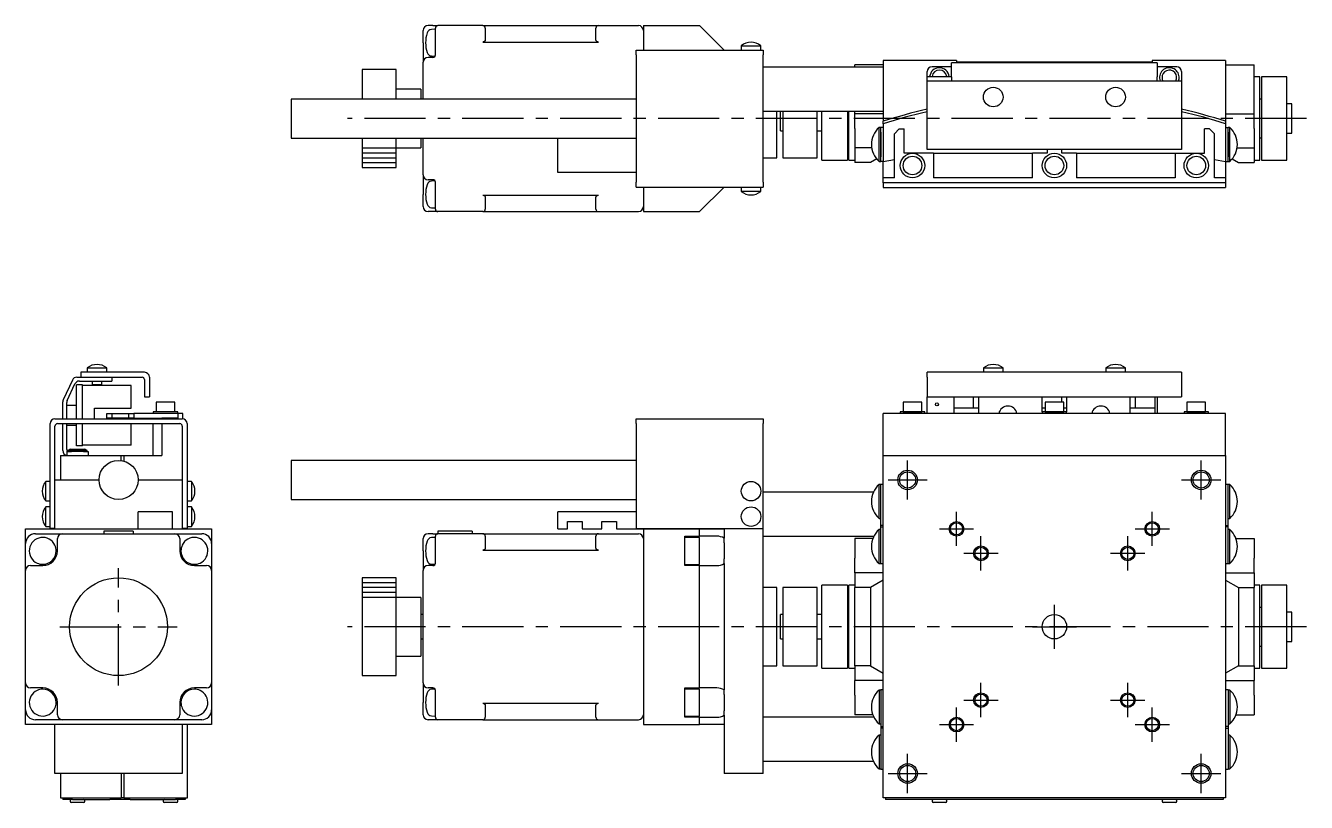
# Model space of a CAD drawing. Extents: x 31 to 595, y 17 to 364.
# Drawn here: x 31 to 292.7, y 205.2 to 364 of the extents above; entities that cross this region are included whole.
import ezdxf

# ---------------------------------------------------------------- set-up
doc = ezdxf.new("R2010")
doc.units = 0
doc.header["$LTSCALE"] = 10
doc.linetypes.add('CENTER', pattern=[2, 1.25, -0.25, 0.25, -0.25])
for name, color, linetype in [('1', 7, 'CONTINUOUS'), ('11', 7, 'CONTINUOUS'), ('2', 7, 'CONTINUOUS')]:
    doc.layers.add(name, color=color, linetype=linetype)

msp = doc.modelspace()

# ---------------------------------------------------------------- linework, layer by layer
at = {"layer": '1', "color": 7, "linetype": 'CONTINUOUS'}
for p, q in [((114.249999, 364), (113.249999, 364)), ((114.249999, 364), (115.249999, 364)), ((124.449999, 364), (115.249999, 364)), ((124.449999, 364), (148.049999, 364)), ((148.049999, 364), (156.249999, 364)), ((157.249999, 364), (157.249999, 359)), ((157.249999, 364), (168.749999, 364)), ((173.749999, 359), (168.749999, 364)), ((112.249999, 360.5), (112.249999, 363)), ((114.749999, 363.25), (113.946275, 363.207879)), ((114.749999, 362), (114.749999, 363.5)), ((114.749999, 357.914214), (114.749999, 362)), ((124.949999, 363.5), (124.949999, 362)), ((124.949999, 362), (124.949999, 361.148232)), ((147.549999, 362), (147.549999, 363.5)), ((147.549999, 361.148232), (147.549999, 362)), ((112.249999, 360.5), (112.249999, 356.5)), ((124.474533, 360.648835), (124.449999, 360.648232)), ((124.449999, 360.648232), (148.049999, 360.648232)), ((124.499008, 360.65064), (124.474533, 360.648835)), ((124.523364, 360.653644), (124.499008, 360.65064)), ((124.547544, 360.65784), (124.523364, 360.653644)), ((124.571489, 360.663217), (124.547544, 360.65784)), ((124.595141, 360.669762), (124.571489, 360.663217)), ((124.618444, 360.67746), (124.595141, 360.669762)), ((124.641341, 360.686293), (124.618444, 360.67746)), ((124.663777, 360.696238), (124.641341, 360.686293)), ((124.685697, 360.707272), (124.663777, 360.696238)), ((124.70705, 360.719368), (124.685697, 360.707272)), ((124.727784, 360.732497), (124.70705, 360.719368)), ((124.747849, 360.746629), (124.727784, 360.732497)), ((124.767196, 360.761727), (124.747849, 360.746629)), ((124.785778, 360.777757), (124.767196, 360.761727)), ((124.803552, 360.794679), (124.785778, 360.777757)), ((124.820475, 360.812453), (124.803552, 360.794679)), ((124.836504, 360.831036), (124.820475, 360.812453)), ((124.851603, 360.850383), (124.836504, 360.831036)), ((124.865734, 360.870447), (124.851603, 360.850383)), ((124.878863, 360.891181), (124.865734, 360.870447)), ((124.89096, 360.912534), (124.878863, 360.891181)), ((124.901994, 360.934455), (124.89096, 360.912534)), ((124.911939, 360.956891), (124.901994, 360.934455)), ((124.920771, 360.979787), (124.911939, 360.956891)), ((124.928469, 361.00309), (124.920771, 360.979787)), ((124.935015, 361.026742), (124.928469, 361.00309)), ((124.940392, 361.050687), (124.935015, 361.026742)), ((124.944587, 361.074867), (124.940392, 361.050687)), ((124.947591, 361.099224), (124.944587, 361.074867)), ((124.949397, 361.123698), (124.947591, 361.099224)), ((124.949999, 361.148232), (124.949397, 361.123698)), ((147.550601, 361.123698), (147.549999, 361.148232)), ((147.552407, 361.099224), (147.550601, 361.123698)), ((147.555411, 361.074867), (147.552407, 361.099224)), ((147.559606, 361.050687), (147.555411, 361.074867)), ((147.564983, 361.026742), (147.559606, 361.050687)), ((147.571529, 361.00309), (147.564983, 361.026742)), ((147.579227, 360.979787), (147.571529, 361.00309)), ((147.588059, 360.956891), (147.579227, 360.979787)), ((147.598004, 360.934455), (147.588059, 360.956891)), ((147.609038, 360.912534), (147.598004, 360.934455)), ((147.621135, 360.891181), (147.609038, 360.912534)), ((147.634264, 360.870447), (147.621135, 360.891181)), ((147.648395, 360.850383), (147.634264, 360.870447)), ((147.663494, 360.831036), (147.648395, 360.850383)), ((147.679523, 360.812453), (147.663494, 360.831036)), ((147.696446, 360.794679), (147.679523, 360.812453)), ((147.714219, 360.777757), (147.696446, 360.794679)), ((147.732802, 360.761727), (147.714219, 360.777757)), ((147.752149, 360.746629), (147.732802, 360.761727)), ((147.772214, 360.732497), (147.752149, 360.746629)), ((147.792948, 360.719368), (147.772214, 360.732497)), ((147.814301, 360.707272), (147.792948, 360.719368)), ((147.836221, 360.696238), (147.814301, 360.707272)), ((147.858657, 360.686293), (147.836221, 360.696238)), ((147.881554, 360.67746), (147.858657, 360.686293)), ((147.904857, 360.669762), (147.881554, 360.67746)), ((147.928509, 360.663217), (147.904857, 360.669762)), ((147.952454, 360.65784), (147.928509, 360.663217)), ((147.976634, 360.653644), (147.952454, 360.65784)), ((148.00099, 360.65064), (147.976634, 360.653644)), ((148.025465, 360.648835), (148.00099, 360.65064)), ((148.049999, 360.648232), (148.025465, 360.648835)), ((155.749999, 358), (155.749999, 359)), ((155.749999, 359), (181.749999, 359)), ((177.249999, 359.897999), (181.249999, 359.897999)), ((177.249999, 359.897999), (177.249999, 359)), ((181.249999, 359), (181.249999, 359.897999)), ((181.749999, 359), (181.749999, 358)), ((112.249999, 349), (112.249999, 356.5)), ((114.249999, 357.5), (113.249999, 357.5)), ((113.946275, 357.792121), (114.684962, 357.753408)), ((155.749999, 358), (155.749999, 332)), ((181.749999, 332), (181.749999, 358)), ((206.249999, 356), (200.449999, 356)), ((200.449999, 355.5), (200.449999, 356)), ((206.249999, 356.9), (206.249999, 344.444512)), ((221.249999, 356.9), (206.249999, 356.9)), ((262.249999, 356.4), (220.249999, 356.4)), ((220.249999, 356.306308), (220.249999, 356.4)), ((220.249999, 354.430961), (220.249999, 356.306308)), ((221.249999, 356.9), (221.249999, 356.6)), ((221.249999, 356.6), (261.249999, 356.6)), ((261.249999, 356.9), (261.249999, 356.6)), ((276.249999, 356.9), (261.249999, 356.9)), ((262.249999, 356.4), (262.249999, 356.306308)), ((262.249999, 356.306308), (262.249999, 354.430961)), ((276.249999, 356.9), (276.249999, 344.444512)), ((276.249999, 356), (282.049999, 356)), ((282.049999, 346), (282.049999, 356)), ((99.749999, 355), (99.749999, 349)), ((106.749999, 355), (99.749999, 355)), ((106.749999, 349), (106.749999, 355)), ((206.249999, 355.5), (181.749999, 355.5)), ((215.249999, 353.6), (215.249999, 354.6)), ((215.249999, 352.7), (215.249999, 353.6)), ((215.249999, 353.6), (220.249999, 353.6)), ((220.249999, 355.6), (216.249999, 355.6)), ((220.249999, 353.524653), (220.249999, 354.430961)), ((220.249999, 353.524653), (220.249999, 352.7)), ((266.249999, 355.6), (262.249999, 355.6)), ((262.249999, 354.430961), (262.249999, 353.524653)), ((262.249999, 352.7), (262.249999, 353.524653)), ((267.249999, 354.6), (267.249999, 352.7)), ((283.249999, 353.5), (282.049999, 353.5)), ((283.249999, 336.5), (283.249999, 353.5)), ((283.549999, 353.5), (283.549999, 345)), ((288.749999, 353.5), (283.549999, 353.5)), ((288.749999, 345), (288.749999, 353.5)), ((111.749999, 351), (106.749999, 351)), ((111.749999, 351), (111.749999, 349)), ((215.249999, 339.7), (215.249999, 352.7)), ((215.249999, 352.7), (267.249999, 352.7)), ((267.249999, 352.7), (267.249999, 339.7)), ((85.250001, 349), (85.250001, 341)), ((155.749999, 349), (85.250001, 349)), ((283.549999, 348.95), (283.249999, 348.95)), ((181.749999, 346.5), (206.249999, 346.5)), ((184.499999, 337), (184.499999, 346.5)), ((185.249999, 342.5), (185.249999, 346.5)), ((185.749999, 346.5), (185.749999, 337)), ((192.749999, 337), (192.749999, 346.5)), ((193.749999, 345), (193.749999, 346.5)), ((198.949999, 346.5), (198.949999, 345)), ((199.249999, 336.5), (199.249999, 346.5)), ((200.449999, 346), (200.449999, 346.5)), ((206.249999, 346), (200.449999, 346)), ((200.449999, 343), (200.449999, 346)), ((276.249999, 346), (282.049999, 346)), ((282.049999, 343), (282.049999, 346)), ((289.749999, 348), (288.749999, 348)), ((289.749999, 342), (289.749999, 348)), ((193.749999, 336.5), (193.749999, 345)), ((198.949999, 345), (198.949999, 336.5)), ((200.449999, 343), (200.449999, 339)), ((205.407386, 336.260543), (205.407386, 343.160543)), ((205.75, 343.160543), (205.407386, 343.160543)), ((206.249999, 343.210541), (205.75, 343.210541)), ((205.75, 336.210541), (205.75, 343.210541)), ((205.75, 343.160543), (205.75, 343.210541)), ((205.75, 342.210541), (205.75, 343.160543)), ((205.75, 336.260543), (205.75, 343.160543)), ((206.249999, 343.919494), (206.249999, 344.444512)), ((206.249999, 343.919494), (206.249999, 336.13673)), ((209.549999, 342.9), (208.549999, 341.9)), ((209.549999, 342.9), (210.549999, 342.9)), ((210.549999, 337.9), (210.549999, 342.9)), ((271.949999, 337.9), (271.949999, 342.9)), ((272.949999, 342.9), (271.949999, 342.9)), ((272.949999, 342.9), (273.949999, 341.9)), ((276.249999, 344.444512), (276.249999, 343.919494)), ((276.249999, 343.919494), (276.249999, 336.13673)), ((276.249999, 343.210541), (276.749998, 343.210541)), ((276.749998, 336.210541), (276.749998, 343.210541)), ((276.749998, 343.160543), (276.749998, 343.210541)), ((276.749998, 336.260543), (276.749998, 343.160543)), ((276.749998, 342.210541), (276.749998, 343.160543)), ((277.092612, 343.160543), (276.749998, 343.160543)), ((277.092612, 336.260543), (277.092612, 343.160543)), ((282.049999, 343), (282.049999, 339)), ((283.549999, 345), (283.549999, 336.5)), ((288.749999, 336.5), (288.749999, 345)), ((85.250001, 341), (155.749999, 341)), ((99.749999, 341), (99.749999, 335)), ((106.749999, 335), (106.749999, 341)), ((111.749999, 341), (111.749999, 339)), ((112.249999, 333.5), (112.249999, 341)), ((139.749999, 334), (139.749999, 341)), ((185.249999, 342.5), (185.749999, 342.5)), ((192.749999, 342.5), (193.749999, 342.5)), ((198.949999, 341.05), (199.249999, 341.05)), ((205.75, 342.210541), (205.75, 339.610541)), ((208.549999, 332.9), (208.549999, 341.9)), ((273.949999, 332.9), (273.949999, 341.9)), ((276.749998, 342.210541), (276.749998, 339.610541)), ((283.249999, 341.05), (283.549999, 341.05)), ((288.749999, 342), (289.749999, 342)), ((106.749999, 339), (111.749999, 339)), ((203.905209, 339), (200.449999, 339)), ((200.449999, 339), (200.449999, 336)), ((205.75, 339.610541), (205.75, 337.210541)), ((212.249999, 337.9), (210.549999, 337.9)), ((216.549999, 337.9), (212.249999, 337.9)), ((215.249999, 338.7), (215.249999, 339.7)), ((267.249999, 338.7), (215.249999, 338.7)), ((216.549999, 337.9), (216.549999, 332.9)), ((216.549999, 337.9), (236.749999, 337.9)), ((239.749999, 337.9), (236.749999, 337.9)), ((236.749999, 332.9), (236.749999, 337.9)), ((239.749999, 338.7), (239.749999, 337.9)), ((242.749999, 337.9), (242.749999, 338.7)), ((245.749999, 337.9), (242.749999, 337.9)), ((245.749999, 337.9), (245.749999, 332.9)), ((245.749999, 337.9), (265.949999, 337.9)), ((265.949999, 337.9), (265.949999, 332.9)), ((265.949999, 337.9), (270.249999, 337.9)), ((267.249999, 339.7), (267.249999, 338.7)), ((270.249999, 337.9), (271.949999, 337.9)), ((276.749998, 339.610541), (276.749998, 337.210541)), ((278.594789, 339), (282.049999, 339)), ((282.049999, 339), (282.049999, 336)), ((181.749999, 337), (184.499999, 337)), ((185.749999, 337), (192.749999, 337)), ((193.749999, 336.5), (198.949999, 336.5)), ((199.249999, 336.5), (200.449999, 336.5)), ((203.651923, 336), (200.449999, 336)), ((204.936405, 336.741596), (203.651923, 336)), ((205.407386, 336.260543), (205.75, 336.260543)), ((205.75, 336.260543), (205.75, 337.210541)), ((205.75, 336.210541), (205.75, 336.260543)), ((206.249998, 336.210541), (205.75, 336.210541)), ((205.75, 336.201999), (205.75, 336.210541)), ((205.75, 336.201999), (205.75, 336.210541)), ((206.25, 336.201999), (205.75, 336.201999)), ((208.549999, 336.542282), (206.249999, 336.13673)), ((206.249999, 332.9), (206.249999, 336.13673)), ((276.249999, 336.13673), (273.949999, 336.542282)), ((276.249998, 336.210541), (276.749998, 336.210541)), ((276.249998, 336.201999), (276.749998, 336.201999)), ((276.249999, 336.13673), (276.249999, 332.9)), ((276.749998, 336.260543), (276.749998, 337.210541)), ((276.749998, 336.210541), (276.749998, 336.260543)), ((276.749998, 336.260543), (277.092612, 336.260543)), ((276.749998, 336.201999), (276.749998, 336.210541)), ((276.749998, 336.201999), (276.749998, 336.210541)), ((277.563593, 336.741596), (278.848075, 336)), ((278.848075, 336), (282.049999, 336)), ((282.049999, 336.5), (283.249999, 336.5)), ((283.549999, 336.5), (288.749999, 336.5)), ((99.749999, 335), (106.749999, 335)), ((112.249999, 333.5), (112.249999, 329.5)), ((114.249999, 332.5), (113.249999, 332.5)), ((155.749999, 334), (139.749999, 334)), ((208.549999, 332.9), (206.249999, 332.9)), ((206.249999, 331.9), (206.249999, 332.9)), ((236.749999, 332.9), (216.549999, 332.9)), ((265.949999, 332.9), (245.749999, 332.9)), ((276.249999, 332.9), (273.949999, 332.9)), ((276.249999, 332.9), (276.249999, 331.9)), ((114.684962, 332.246592), (113.946275, 332.207879)), ((114.749999, 328), (114.749999, 332.085786)), ((155.749999, 331), (155.749999, 332)), ((155.749999, 331), (181.749999, 331)), ((157.249999, 331), (157.249999, 326)), ((168.749999, 326), (173.749999, 331)), ((177.249999, 331), (177.249999, 330.102001)), ((181.249999, 330.102001), (177.249999, 330.102001)), ((181.249999, 330.102001), (181.249999, 331)), ((181.749999, 332), (181.749999, 331)), ((276.249999, 331.9), (206.249999, 331.9)), ((206.249999, 331.9), (206.249999, 330.9)), ((206.249999, 330.9), (276.249999, 330.9)), ((276.249999, 331.9), (276.249999, 330.9)), ((112.249999, 327), (112.249999, 329.5)), ((114.749999, 326.5), (114.749999, 328)), ((124.449999, 329.351768), (148.049999, 329.351768)), ((124.449999, 329.351768), (124.474533, 329.351165)), ((124.474533, 329.351165), (124.499008, 329.34936)), ((124.499008, 329.34936), (124.523364, 329.346356)), ((124.523364, 329.346356), (124.547544, 329.34216)), ((124.547544, 329.34216), (124.571489, 329.336783)), ((124.571489, 329.336783), (124.595141, 329.330238)), ((124.595141, 329.330238), (124.618444, 329.32254)), ((124.618444, 329.32254), (124.641341, 329.313707)), ((124.641341, 329.313707), (124.663777, 329.303762)), ((124.663777, 329.303762), (124.685697, 329.292728)), ((124.685697, 329.292728), (124.70705, 329.280632)), ((124.70705, 329.280632), (124.727784, 329.267503)), ((124.727784, 329.267503), (124.747849, 329.253371)), ((124.747849, 329.253371), (124.767196, 329.238273)), ((124.767196, 329.238273), (124.785778, 329.222243)), ((124.785778, 329.222243), (124.803552, 329.205321)), ((124.803552, 329.205321), (124.820475, 329.187547)), ((124.820475, 329.187547), (124.836504, 329.168964)), ((124.836504, 329.168964), (124.851603, 329.149617)), ((124.851603, 329.149617), (124.865734, 329.129553)), ((124.865734, 329.129553), (124.878863, 329.108819)), ((124.878863, 329.108819), (124.89096, 329.087466)), ((124.89096, 329.087466), (124.901994, 329.065545)), ((124.901994, 329.065545), (124.911939, 329.043109)), ((124.911939, 329.043109), (124.920771, 329.020213)), ((124.920771, 329.020213), (124.928469, 328.99691)), ((124.928469, 328.99691), (124.935015, 328.973258)), ((124.935015, 328.973258), (124.940392, 328.949313)), ((124.940392, 328.949313), (124.944587, 328.925133)), ((124.944587, 328.925133), (124.947591, 328.900776)), ((124.947591, 328.900776), (124.949397, 328.876302)), ((124.949397, 328.876302), (124.949999, 328.851768)), ((124.949999, 328.851768), (124.949999, 328)), ((124.949999, 328), (124.949999, 326.5)), ((147.549999, 328.851768), (147.550601, 328.876302)), ((147.549999, 328), (147.549999, 328.851768)), ((147.549999, 326.5), (147.549999, 328)), ((147.550601, 328.876302), (147.552407, 328.900776)), ((147.552407, 328.900776), (147.555411, 328.925133)), ((147.555411, 328.925133), (147.559606, 328.949313)), ((147.559606, 328.949313), (147.564983, 328.973258)), ((147.564983, 328.973258), (147.571529, 328.99691)), ((147.571529, 328.99691), (147.579227, 329.020213)), ((147.579227, 329.020213), (147.588059, 329.043109)), ((147.588059, 329.043109), (147.598004, 329.065545)), ((147.598004, 329.065545), (147.609038, 329.087466)), ((147.609038, 329.087466), (147.621135, 329.108819)), ((147.621135, 329.108819), (147.634264, 329.129553)), ((147.634264, 329.129553), (147.648395, 329.149617)), ((147.648395, 329.149617), (147.663494, 329.168964)), ((147.663494, 329.168964), (147.679523, 329.187547)), ((147.679523, 329.187547), (147.696446, 329.205321)), ((147.696446, 329.205321), (147.714219, 329.222243)), ((147.714219, 329.222243), (147.732802, 329.238273)), ((147.732802, 329.238273), (147.752149, 329.253371)), ((147.752149, 329.253371), (147.772214, 329.267503)), ((147.772214, 329.267503), (147.792948, 329.280632)), ((147.792948, 329.280632), (147.814301, 329.292728)), ((147.814301, 329.292728), (147.836221, 329.303762)), ((147.836221, 329.303762), (147.858657, 329.313707)), ((147.858657, 329.313707), (147.881554, 329.32254)), ((147.881554, 329.32254), (147.904857, 329.330238)), ((147.904857, 329.330238), (147.928509, 329.336783)), ((147.928509, 329.336783), (147.952454, 329.34216)), ((147.952454, 329.34216), (147.976634, 329.346356)), ((147.976634, 329.346356), (148.00099, 329.34936)), ((148.00099, 329.34936), (148.025465, 329.351165)), ((148.025465, 329.351165), (148.049999, 329.351768)), ((114.249999, 326), (113.249999, 326)), ((113.946275, 326.792121), (114.749999, 326.75)), ((115.249999, 326), (114.249999, 326)), ((124.449999, 326), (115.249999, 326)), ((124.449999, 326), (148.049999, 326)), ((148.049999, 326), (156.249999, 326)), ((157.249999, 326), (168.749999, 326)), ((43.6, 294.047999), (46.265643, 294.047999)), ((43.6, 294.047999), (43.6, 293.15)), ((46.265643, 294.047999), (47.6, 294.047999)), ((47.6, 293.15), (47.6, 294.047999)), ((226.749999, 294.047999), (226.864019, 294.047999)), ((226.749999, 294.047999), (226.749999, 293.15)), ((226.864019, 294.047999), (230.749999, 294.047999)), ((230.749999, 293.15), (230.749999, 294.047999)), ((251.749999, 294.047999), (251.864019, 294.047999)), ((251.749999, 294.047999), (251.749999, 293.15)), ((251.864019, 294.047999), (255.749999, 294.047999)), ((255.749999, 293.15), (255.749999, 294.047999)), ((40.569039, 291.572618), (38.693692, 287.550924)), ((39.493692, 287.373568), (41.078695, 290.772618)), ((42.6, 290.6), (41.4, 290.6)), ((41.4, 283.65), (41.4, 290.6)), ((41.475347, 292.15), (42.3, 292.15)), ((41.985003, 291.35), (48.6, 291.35)), ((42.3, 293.15), (42.3, 292.15)), ((55.3, 293.15), (42.3, 293.15)), ((42.3, 292.15), (54.8, 292.15)), ((42.6, 283.65), (42.6, 290.6)), ((44.6, 291.35), (44.6, 290.65)), ((44.6, 290.65), (45.932822, 290.65)), ((44.6, 290.65), (44.8, 290.45)), ((45.932822, 290.65), (46.6, 290.65)), ((46.4, 290.45), (46.6, 290.65)), ((46.6, 290.65), (46.6, 291.35)), ((48.6, 292.15), (48.6, 291.35)), ((55.3, 291.65), (55.3, 288.15)), ((56.3, 292.15), (56.3, 288.15)), ((267.249999, 293.15), (215.249999, 293.15)), ((215.249999, 292.15), (215.249999, 293.15)), ((215.249999, 292.15), (215.249999, 288.15)), ((267.249999, 293.15), (267.249999, 292.15)), ((267.249999, 292.15), (267.249999, 288.15)), ((52.6, 290.45), (42.6, 290.45)), ((52.6, 285.85), (52.6, 290.45)), ((55.3, 288.15), (56.3, 288.15)), ((215.249999, 288.15), (267.249999, 288.15)), ((215.249999, 284.75), (215.249999, 288.15)), ((220.749999, 285.85), (220.749999, 288.15)), ((224.749999, 285.85), (224.749999, 288.15)), ((225.749999, 288.15), (225.749999, 285.85)), ((238.749999, 285.85), (238.749999, 288.15)), ((242.749999, 287.05), (242.749999, 288.15)), ((243.749999, 288.15), (243.749999, 285.85)), ((256.749999, 285.85), (256.749999, 288.15)), ((257.749999, 288.15), (257.749999, 285.85)), ((261.749999, 288.15), (261.749999, 285.85)), ((262.249999, 288.15), (262.249999, 284.75)), ((38.6, 283.65), (38.6, 287.128305)), ((39.4, 283.65), (39.4, 286.95095)), ((41.4, 286.35), (39.4, 286.35)), ((45.1, 285.85), (52.6, 285.85)), ((45.1, 283.65), (45.1, 285.85)), ((61.5, 287.05), (57.7, 287.05)), ((61.5, 287.05), (57.7, 287.05)), ((57.7, 287.05), (57.7, 285.05)), ((61.5, 285.05), (61.5, 287.05)), ((212.249999, 287.05), (210.349999, 287.05)), ((214.149999, 287.05), (210.349999, 287.05)), ((210.349999, 287.05), (210.349999, 285.05)), ((214.149999, 287.05), (212.249999, 287.05)), ((214.149999, 285.05), (214.149999, 287.05)), ((224.749999, 285.85), (220.749999, 285.85)), ((220.749999, 284.75), (220.749999, 285.85)), ((225.749999, 285.85), (224.749999, 285.85)), ((225.749999, 285.85), (225.749999, 284.75)), ((239.349999, 285.85), (238.749999, 285.85)), ((238.749999, 285.05), (238.749999, 285.85)), ((241.249999, 287.05), (239.349999, 287.05)), ((243.149999, 287.05), (239.349999, 287.05)), ((239.349999, 287.05), (239.349999, 285.05)), ((243.149999, 287.05), (241.249999, 287.05)), ((243.149999, 285.05), (243.149999, 287.05)), ((243.749999, 285.85), (243.149999, 285.85)), ((243.749999, 285.85), (243.749999, 285.05)), ((257.749999, 285.85), (256.749999, 285.85)), ((256.749999, 284.75), (256.749999, 285.85)), ((261.749999, 285.85), (257.749999, 285.85)), ((261.749999, 285.85), (261.749999, 284.75)), ((270.249999, 287.05), (268.349999, 287.05)), ((272.149999, 287.05), (268.349999, 287.05)), ((268.349999, 287.05), (268.349999, 285.05)), ((272.149999, 287.05), (270.249999, 287.05)), ((272.149999, 285.05), (272.149999, 287.05)), ((37, 283.65), (63, 283.65)), ((47.6, 283.75), (47.6, 284.75)), ((47.6, 284.75), (48.6, 284.75)), ((48.6, 283.75), (47.6, 283.75)), ((48.6, 284.75), (48.6, 283.75)), ((48.6, 284.75), (52.1, 284.75)), ((52.1, 283.75), (48.6, 283.75)), ((52.1, 283.75), (52.1, 284.75)), ((52.1, 284.75), (53.1, 284.75)), ((53.1, 283.75), (52.1, 283.75)), ((53.1, 284.75), (53.1, 283.75)), ((62.1, 284.75), (53.1, 284.75)), ((53.1, 283.75), (58.457718, 283.75)), ((59.6, 285.05), (57.1, 285.05)), ((57.1, 285.05), (57.1, 284.75)), ((57.1, 283.65), (57.1, 283.75)), ((58.457718, 283.75), (58.86327, 283.75)), ((58.86327, 283.75), (58.86327, 283.65)), ((62.1, 283.75), (58.86327, 283.75)), ((62.1, 285.05), (59.6, 285.05)), ((62.1, 284.75), (62.1, 285.05)), ((62.1, 284.75), (62.1, 283.75)), ((63.1, 284.75), (62.1, 284.75)), ((63.1, 283.644987), (63.1, 284.75)), ((155.749999, 282.65), (155.749999, 283.65)), ((155.749999, 283.65), (181.749999, 283.65)), ((181.749999, 283.65), (181.749999, 282.65)), ((276.249999, 284.75), (206.249999, 284.75)), ((206.249999, 276.15), (206.249999, 284.75)), ((210.349999, 285.05), (209.749999, 285.05)), ((214.749999, 285.05), (209.749999, 285.05)), ((209.749999, 285.05), (209.749999, 284.75)), ((214.149999, 285.05), (210.349999, 285.05)), ((210.349999, 285.05), (214.149999, 285.05)), ((214.749999, 285.05), (214.149999, 285.05)), ((214.749999, 284.75), (214.749999, 285.05)), ((243.749999, 285.05), (238.749999, 285.05)), ((239.349999, 285.05), (238.749999, 285.05)), ((238.749999, 285.05), (238.749999, 284.75)), ((243.149999, 285.05), (239.349999, 285.05)), ((239.349999, 285.05), (243.149999, 285.05)), ((243.749999, 285.05), (243.149999, 285.05)), ((243.749999, 284.75), (243.749999, 285.05)), ((272.749999, 285.05), (267.749999, 285.05)), ((268.349999, 285.05), (267.749999, 285.05)), ((267.749999, 285.05), (267.749999, 284.75)), ((272.149999, 285.05), (268.349999, 285.05)), ((268.349999, 285.05), (272.149999, 285.05)), ((272.749999, 285.05), (272.149999, 285.05)), ((272.749999, 284.75), (272.749999, 285.05)), ((276.249999, 276.15), (276.249999, 284.75)), ((36, 261.25), (36, 282.65)), ((37, 261.25), (37, 282.15)), ((37.5, 282.65), (62.5, 282.65)), ((38.6, 277.15), (38.6, 282.65)), ((39.4, 277.35), (39.4, 282.65)), ((39.4, 282.35), (41.4, 282.35)), ((41.4, 278.1), (41.4, 282.65)), ((42.6, 278.1), (42.6, 282.65)), ((52.6, 278.25), (52.6, 282.65)), ((57.1, 276.15), (57.1, 282.65)), ((58.86327, 282.65), (58.86327, 276.15)), ((63, 282.15), (63, 261.25)), ((64, 282.65), (64, 261.25)), ((155.749999, 282.65), (155.749999, 261.25)), ((181.749999, 261.25), (181.749999, 282.65)), ((42.6, 278.1), (41.4, 278.1)), ((52.6, 278.25), (42.6, 278.25)), ((38.1, 276.15), (38.1, 271.15)), ((38.1, 276.15), (50.555488, 276.15)), ((39.4, 276.95), (39.4, 276.170204)), ((39.4, 276.95), (40.4, 276.95)), ((39.4, 276.170204), (39.6, 276.15)), ((40.1, 277.45), (39.6, 277.161325)), ((43.6, 277.161325), (39.6, 277.161325)), ((39.6, 277.161325), (39.6, 276.95)), ((40.1, 277.45), (41.679106, 277.45)), ((42.8, 276.95), (40.4, 276.95)), ((41.679106, 277.45), (43.1, 277.45)), ((42.8, 276.95), (43.8, 276.95)), ((43.6, 277.161325), (43.1, 277.45)), ((43.6, 276.95), (43.6, 277.161325)), ((43.8, 276.95), (43.8, 276.15)), ((50.555488, 276.15), (51.080506, 276.15)), ((50.555488, 275.111241), (50.555488, 276.15)), ((51.080506, 276.15), (51.080506, 275.001299)), ((51.080506, 276.15), (58.86327, 276.15)), ((64, 276.15), (64.1, 276.15)), ((64.1, 270.85), (64.1, 276.15)), ((85.250001, 275.15), (85.250001, 267.15)), ((155.749999, 275.15), (85.250001, 275.15)), ((206.249999, 206.15), (206.249999, 276.15)), ((206.249999, 276.15), (276.249999, 276.15)), ((276.249999, 276.15), (276.249999, 206.15)), ((35.102001, 268.828944), (35.102001, 270.85)), ((36, 270.85), (35.102001, 270.85)), ((37, 271.15), (46, 271.15)), ((54, 271.15), (63, 271.15)), ((64.897999, 270.85), (64, 270.85)), ((64.897999, 270.85), (64.897999, 268.846542)), ((205.407386, 266.750001), (205.407386, 270.200001)), ((205.75, 270.200001), (205.407386, 270.200001)), ((205.75, 266.750005), (205.75, 270.250005)), ((206.25, 270.250005), (205.75, 270.250005)), ((276.749998, 270.250005), (276.249998, 270.250005)), ((276.749998, 266.750005), (276.749998, 270.250005)), ((277.092612, 270.200001), (276.749998, 270.200001)), ((277.092612, 266.750001), (277.092612, 270.200001)), ((35.102001, 266.85), (35.102001, 268.828944)), ((64.897999, 268.846542), (64.897999, 266.85)), ((85.250001, 267.15), (155.749999, 267.15)), ((204.260728, 268.65), (181.749999, 268.65)), ((35.102001, 266.85), (36, 266.85)), ((35.102001, 263.628944), (35.102001, 265.65)), ((36, 265.65), (35.102001, 265.65)), ((61, 264.65), (54, 264.65)), ((54, 261.15), (54, 264.65)), ((61, 261.15), (61, 264.65)), ((64, 266.85), (64.897999, 266.85)), ((64.897999, 265.65), (64, 265.65)), ((64.1, 265.65), (64.1, 266.85)), ((64.897999, 265.65), (64.897999, 263.646542)), ((139.749999, 261.15), (139.749999, 264.65)), ((155.749999, 264.65), (139.749999, 264.65)), ((205.407386, 263.300001), (205.407386, 266.750001)), ((205.75, 262.850005), (205.75, 266.750005)), ((276.749998, 262.850005), (276.749998, 266.750005)), ((277.092612, 263.300001), (277.092612, 266.750001)), ((35.102001, 261.65), (35.102001, 263.628944)), ((64.897999, 263.646542), (64.897999, 261.65)), ((141.749999, 262.65), (144.749999, 262.65)), ((141.749999, 261.15), (141.749999, 262.65)), ((144.749999, 262.65), (144.749999, 261.15)), ((148.749999, 262.65), (151.749999, 262.65)), ((148.749999, 261.15), (148.749999, 262.65)), ((151.749999, 262.65), (151.749999, 261.15)), ((205.407386, 263.300001), (205.75, 263.300001)), ((205.75, 261.850005), (205.75, 262.850005)), ((206.25, 261.850005), (205.75, 261.850005)), ((205.75, 261.550005), (205.75, 261.850005)), ((276.249998, 261.850005), (276.749998, 261.850005)), ((276.749998, 263.300001), (277.092612, 263.300001)), ((276.749998, 261.850005), (276.749998, 262.850005)), ((276.749998, 261.550005), (276.749998, 261.850005)), ((31, 258.15), (31, 261.15)), ((31, 261.15), (54, 261.15)), ((33, 260.15), (37.085786, 260.15)), ((33, 260.15), (34.351768, 260.15)), ((35.102001, 261.65), (36, 261.65)), ((37, 261.25), (36, 261.25)), ((37, 261.15), (37, 261.25)), ((37.085786, 260.15), (38.5, 260.15)), ((37.5, 256.65), (37.5, 259.15)), ((38.5, 260.15), (61.5, 260.15)), ((53, 260.65), (47, 260.65)), ((47, 260.65), (47, 260.15)), ((53, 260.65), (53, 260.15)), ((54, 261.15), (61, 261.15)), ((61, 261.15), (69, 261.15)), ((61.5, 260.15), (62.914214, 260.15)), ((62.5, 259.15), (62.5, 256.65)), ((62.914214, 260.15), (67, 260.15)), ((64, 261.25), (63, 261.25)), ((63, 261.25), (63, 261.15)), ((64, 261.65), (64.897999, 261.65)), ((64.1, 261.15), (64.1, 261.65)), ((65.648232, 260.15), (67, 260.15)), ((69, 261.15), (69, 258.15)), ((112.249999, 256.65), (112.249999, 259.15)), ((114.249999, 260.15), (113.249999, 260.15)), ((114.749999, 259.4), (113.946275, 259.357879)), ((114.249999, 260.15), (115.249999, 260.15)), ((114.749999, 258.15), (114.749999, 259.65)), ((115.249999, 260.65), (115.249999, 260.15)), ((122.249999, 260.65), (115.249999, 260.65)), ((124.449999, 260.15), (115.249999, 260.15)), ((122.249999, 260.65), (122.249999, 260.15)), ((124.449999, 260.15), (148.049999, 260.15)), ((124.949999, 259.65), (124.949999, 258.15)), ((139.749999, 261.15), (141.749999, 261.15)), ((144.749999, 261.15), (148.749999, 261.15)), ((147.549999, 258.15), (147.549999, 259.65)), ((148.049999, 260.15), (156.249999, 260.15)), ((151.749999, 261.15), (157.249999, 261.15)), ((155.749999, 261.25), (181.749999, 261.25)), ((157.249999, 261.15), (157.249999, 221.15)), ((157.249999, 261.15), (168.749999, 261.15)), ((165.749999, 259.65), (168.749999, 259.65)), ((165.749999, 253.65), (165.749999, 259.65)), ((168.749999, 259.4), (165.749999, 259.4)), ((167.749999, 261.15), (167.749999, 261.25)), ((168.749999, 259.65), (168.749999, 261.15)), ((168.749999, 261.15), (173.749999, 261.15)), ((172.249999, 259.65), (168.749999, 259.65)), ((168.749999, 253.9), (168.749999, 259.4)), ((168.749999, 256.65), (168.749999, 259.4)), ((173.749999, 261.25), (173.749999, 261.15)), ((173.749999, 261.15), (173.749999, 259.248076)), ((173.749999, 258.308312), (173.749999, 259.248076)), ((181.749999, 211.15), (181.749999, 261.25)), ((181.749999, 259.65), (204.357323, 259.65)), ((204.137228, 259.15), (200.449999, 259.15)), ((200.449999, 259.15), (200.449999, 255.15)), ((205.407386, 257.550001), (205.407386, 261.000001)), ((205.75, 261.000001), (205.407386, 261.000001)), ((205.75, 261.550005), (206.25, 261.550005)), ((205.75, 260.550005), (205.75, 261.550005)), ((205.75, 257.550005), (205.75, 260.550005)), ((276.749998, 261.550005), (276.249998, 261.550005)), ((276.749998, 260.550005), (276.749998, 261.550005)), ((277.092612, 261.000001), (276.749998, 261.000001)), ((276.749998, 257.550005), (276.749998, 260.550005)), ((277.092612, 257.550001), (277.092612, 261.000001)), ((278.36277, 259.15), (282.049999, 259.15)), ((282.049999, 259.15), (282.049999, 255.15)), ((31, 254.064214), (31, 258.15)), ((31, 256.798232), (31, 258.15)), ((69, 258.15), (69, 254.064214)), ((69, 258.15), (69, 256.798232)), ((112.249999, 256.65), (112.249999, 252.65)), ((114.749999, 254.064214), (114.749999, 258.15)), ((124.474533, 256.798835), (124.449999, 256.798232)), ((124.449999, 256.798232), (148.049999, 256.798232)), ((124.499008, 256.80064), (124.474533, 256.798835)), ((124.523364, 256.803644), (124.499008, 256.80064)), ((124.547544, 256.80784), (124.523364, 256.803644)), ((124.571489, 256.813217), (124.547544, 256.80784)), ((124.595141, 256.819762), (124.571489, 256.813217)), ((124.618444, 256.82746), (124.595141, 256.819762)), ((124.641341, 256.836293), (124.618444, 256.82746)), ((124.663777, 256.846238), (124.641341, 256.836293)), ((124.685697, 256.857272), (124.663777, 256.846238)), ((124.70705, 256.869368), (124.685697, 256.857272)), ((124.727784, 256.882497), (124.70705, 256.869368)), ((124.747849, 256.896629), (124.727784, 256.882497)), ((124.767196, 256.911727), (124.747849, 256.896629)), ((124.785778, 256.927757), (124.767196, 256.911727)), ((124.803552, 256.944679), (124.785778, 256.927757)), ((124.820475, 256.962453), (124.803552, 256.944679)), ((124.836504, 256.981036), (124.820475, 256.962453)), ((124.851603, 257.000383), (124.836504, 256.981036)), ((124.865734, 257.020447), (124.851603, 257.000383)), ((124.878863, 257.041181), (124.865734, 257.020447)), ((124.89096, 257.062534), (124.878863, 257.041181)), ((124.901994, 257.084455), (124.89096, 257.062534)), ((124.911939, 257.106891), (124.901994, 257.084455)), ((124.920771, 257.129787), (124.911939, 257.106891)), ((124.928469, 257.15309), (124.920771, 257.129787)), ((124.935015, 257.176742), (124.928469, 257.15309)), ((124.940392, 257.200687), (124.935015, 257.176742)), ((124.944587, 257.224867), (124.940392, 257.200687)), ((124.947591, 257.249224), (124.944587, 257.224867)), ((124.949397, 257.273698), (124.947591, 257.249224)), ((124.949999, 257.298232), (124.949397, 257.273698)), ((124.949999, 258.15), (124.949999, 257.298232)), ((147.549999, 257.298232), (147.549999, 258.15)), ((147.550601, 257.273698), (147.549999, 257.298232)), ((147.552407, 257.249224), (147.550601, 257.273698)), ((147.555411, 257.224867), (147.552407, 257.249224)), ((147.559606, 257.200687), (147.555411, 257.224867)), ((147.564983, 257.176742), (147.559606, 257.200687)), ((147.571529, 257.15309), (147.564983, 257.176742)), ((147.579227, 257.129787), (147.571529, 257.15309)), ((147.588059, 257.106891), (147.579227, 257.129787)), ((147.598004, 257.084455), (147.588059, 257.106891)), ((147.609038, 257.062534), (147.598004, 257.084455)), ((147.621135, 257.041181), (147.609038, 257.062534)), ((147.634264, 257.020447), (147.621135, 257.041181)), ((147.648395, 257.000383), (147.634264, 257.020447)), ((147.663494, 256.981036), (147.648395, 257.000383)), ((147.679523, 256.962453), (147.663494, 256.981036)), ((147.696446, 256.944679), (147.679523, 256.962453)), ((147.714219, 256.927757), (147.696446, 256.944679)), ((147.732802, 256.911727), (147.714219, 256.927757)), ((147.752149, 256.896629), (147.732802, 256.911727)), ((147.772214, 256.882497), (147.752149, 256.896629)), ((147.792948, 256.869368), (147.772214, 256.882497)), ((147.814301, 256.857272), (147.792948, 256.869368)), ((147.836221, 256.846238), (147.814301, 256.857272)), ((147.858657, 256.836293), (147.836221, 256.846238)), ((147.881554, 256.82746), (147.858657, 256.836293)), ((147.904857, 256.819762), (147.881554, 256.82746)), ((147.928509, 256.813217), (147.904857, 256.819762)), ((147.952454, 256.80784), (147.928509, 256.813217)), ((147.976634, 256.803644), (147.952454, 256.80784)), ((148.00099, 256.80064), (147.976634, 256.803644)), ((148.025465, 256.798835), (148.00099, 256.80064)), ((148.049999, 256.798232), (148.025465, 256.798835)), ((168.749999, 253.9), (168.749999, 256.65)), ((173.749999, 258.308312), (173.749999, 254.991688)), ((205.407386, 254.100001), (205.407386, 257.550001)), ((205.75, 254.050005), (205.75, 257.550005)), ((276.749998, 254.050005), (276.749998, 257.550005)), ((277.092612, 254.100001), (277.092612, 257.550001)), ((31, 252.65), (31, 254.064214)), ((69, 254.064214), (69, 252.65)), ((113.946275, 253.942121), (114.684962, 253.903408)), ((165.749999, 253.9), (168.749999, 253.9)), ((173.749999, 254.051924), (173.749999, 254.991688)), ((173.749999, 254.051924), (173.749999, 228.248076)), ((200.449999, 252.15), (200.449999, 255.15)), ((205.407386, 254.100001), (205.75, 254.100001)), ((205.75, 254.050005), (206.25, 254.050005)), ((276.249998, 254.050005), (276.749998, 254.050005)), ((276.749998, 254.100001), (277.092612, 254.100001)), ((282.049999, 252.15), (282.049999, 255.15)), ((31, 229.65), (31, 252.65)), ((32, 253.65), (34.5, 253.65)), ((65.5, 253.65), (68, 253.65)), ((69, 252.65), (69, 229.65)), ((112.249999, 229.65), (112.249999, 252.65)), ((114.249999, 253.65), (113.249999, 253.65)), ((168.749999, 253.65), (165.749999, 253.65)), ((168.749999, 228.65), (168.749999, 253.65)), ((168.749999, 253.65), (172.249999, 253.65)), ((200.449999, 252.15), (200.449999, 249.15)), ((206.249999, 252.15), (200.449999, 252.15)), ((276.249999, 252.15), (282.049999, 252.15)), ((282.049999, 252.15), (282.049999, 249.15)), ((99.749999, 251.15), (99.749999, 231.15)), ((106.749999, 251.15), (99.749999, 251.15)), ((106.749999, 231.15), (106.749999, 251.15)), ((184.499999, 249.15), (181.749999, 249.15)), ((184.499999, 241.15), (184.499999, 249.15)), ((185.749999, 249.15), (185.749999, 241.15)), ((192.749999, 249.15), (185.749999, 249.15)), ((192.749999, 241.15), (192.749999, 249.15)), ((193.749999, 243.65), (193.749999, 249.65)), ((193.749999, 232.65), (193.749999, 249.65)), ((198.949999, 249.65), (193.749999, 249.65)), ((198.949999, 249.65), (198.949999, 232.65)), ((199.249999, 241.15), (199.249999, 249.65)), ((199.249999, 245.105483), (199.249999, 249.65)), ((200.449999, 249.65), (199.249999, 249.65)), ((203.651923, 249.15), (200.449999, 249.15)), ((200.449999, 233.15), (200.449999, 249.15)), ((206.249999, 250.65), (203.651923, 249.15)), ((203.651923, 249.15), (203.651923, 233.15)), ((276.249999, 250.65), (278.848075, 249.15)), ((278.848075, 249.15), (282.049999, 249.15)), ((278.848075, 249.15), (278.848075, 233.15)), ((283.249999, 249.65), (282.049999, 249.65)), ((282.049999, 233.15), (282.049999, 249.15)), ((283.249999, 241.15), (283.249999, 249.65)), ((283.249999, 245.105483), (283.249999, 249.65)), ((283.549999, 249.65), (283.549999, 232.65)), ((288.749999, 249.65), (283.549999, 249.65)), ((288.749999, 244.15), (288.749999, 249.65)), ((288.749999, 232.65), (288.749999, 249.65)), ((111.749999, 247.15), (106.749999, 247.15)), ((111.749999, 247.15), (111.749999, 235.15)), ((112.249999, 243.65), (111.749999, 243.65)), ((185.249999, 238.65), (185.249999, 243.65)), ((185.249999, 238.65), (185.249999, 243.65)), ((185.749999, 243.65), (185.249999, 243.65)), ((193.749999, 243.65), (192.749999, 243.65)), ((193.749999, 238.65), (193.749999, 243.65)), ((193.749999, 238.65), (193.749999, 243.65)), ((199.249999, 245.1), (198.949999, 245.1)), ((283.549999, 245.1), (283.249999, 245.1)), ((288.749999, 243.775), (288.749999, 244.15)), ((288.749999, 241.15), (288.749999, 244.15)), ((289.749999, 244.15), (288.749999, 244.15)), ((289.749999, 238.15), (289.749999, 244.15)), ((184.499999, 233.15), (184.499999, 241.15)), ((185.749999, 241.15), (185.749999, 233.15)), ((192.749999, 233.15), (192.749999, 241.15)), ((199.249999, 232.65), (199.249999, 241.15)), ((283.249999, 232.65), (283.249999, 241.15)), ((288.749999, 238.15), (288.749999, 241.15)), ((111.749999, 238.65), (112.249999, 238.65)), ((185.249999, 238.65), (185.749999, 238.65)), ((192.749999, 238.65), (193.749999, 238.65)), ((193.749999, 232.65), (193.749999, 238.65)), ((288.749999, 238.15), (288.749999, 238.525)), ((198.949999, 237.2), (199.249999, 237.2)), ((199.249999, 232.65), (199.249999, 237.2)), ((283.249999, 232.65), (283.249999, 237.2)), ((283.249999, 237.2), (283.549999, 237.2)), ((288.749999, 232.65), (288.749999, 238.15)), ((288.749999, 238.15), (289.749999, 238.15)), ((106.749999, 235.15), (111.749999, 235.15)), ((181.749999, 233.15), (184.499999, 233.15)), ((185.749999, 233.15), (192.749999, 233.15)), ((203.651923, 233.15), (200.449999, 233.15)), ((200.449999, 233.15), (200.449999, 230.15)), ((203.651923, 233.15), (206.249999, 231.65)), ((278.848075, 233.15), (276.249999, 231.65)), ((278.848075, 233.15), (282.049999, 233.15)), ((282.049999, 233.15), (282.049999, 230.15)), ((99.749999, 231.15), (106.749999, 231.15)), ((193.749999, 232.65), (198.949999, 232.65)), ((199.249999, 232.65), (200.449999, 232.65)), ((282.049999, 232.65), (283.249999, 232.65)), ((283.549999, 232.65), (288.749999, 232.65)), ((31, 228.235786), (31, 229.65)), ((31, 224.15), (31, 228.235786)), ((34.5, 228.65), (32, 228.65)), ((68, 228.65), (65.5, 228.65)), ((69, 229.65), (69, 228.235786)), ((69, 228.235786), (69, 224.15)), ((112.249999, 229.65), (112.249999, 225.65)), ((114.249999, 228.65), (113.249999, 228.65)), ((114.684962, 228.396592), (113.946275, 228.357879)), ((114.749999, 224.15), (114.749999, 228.235786)), ((165.749999, 228.65), (168.749999, 228.65)), ((165.749999, 222.65), (165.749999, 228.65)), ((168.749999, 228.4), (165.749999, 228.4)), ((172.249999, 228.65), (168.749999, 228.65)), ((168.749999, 225.65), (168.749999, 228.4)), ((168.749999, 222.9), (168.749999, 228.4)), ((173.749999, 227.308312), (173.749999, 228.248076)), ((206.249999, 230.15), (200.449999, 230.15)), ((200.449999, 227.15), (200.449999, 230.15)), ((205.407386, 228.199999), (205.407386, 224.749999)), ((205.75, 228.199999), (205.407386, 228.199999)), ((205.75, 228.249995), (205.75, 224.749995)), ((206.25, 228.249995), (205.75, 228.249995)), ((276.749998, 228.249995), (276.249998, 228.249995)), ((276.249999, 230.15), (282.049999, 230.15)), ((276.749998, 228.249995), (276.749998, 224.749995)), ((277.092612, 228.199999), (276.749998, 228.199999)), ((277.092612, 228.199999), (277.092612, 224.749999)), ((282.049999, 227.15), (282.049999, 230.15)), ((31, 224.15), (31, 225.501768)), ((37.5, 223.15), (37.5, 225.65)), ((62.5, 225.65), (62.5, 223.15)), ((69, 225.501768), (69, 224.15)), ((112.249999, 223.15), (112.249999, 225.65)), ((124.449999, 225.501768), (148.049999, 225.501768)), ((124.449999, 225.501768), (124.474533, 225.501165)), ((124.474533, 225.501165), (124.499008, 225.49936)), ((124.499008, 225.49936), (124.523364, 225.496356)), ((124.523364, 225.496356), (124.547544, 225.49216)), ((124.547544, 225.49216), (124.571489, 225.486783)), ((124.571489, 225.486783), (124.595141, 225.480238)), ((124.595141, 225.480238), (124.618444, 225.47254)), ((124.618444, 225.47254), (124.641341, 225.463707)), ((124.641341, 225.463707), (124.663777, 225.453762)), ((124.663777, 225.453762), (124.685697, 225.442728)), ((124.685697, 225.442728), (124.70705, 225.430632)), ((124.70705, 225.430632), (124.727784, 225.417503)), ((124.727784, 225.417503), (124.747849, 225.403371)), ((124.747849, 225.403371), (124.767196, 225.388273)), ((124.767196, 225.388273), (124.785778, 225.372243)), ((124.785778, 225.372243), (124.803552, 225.355321)), ((124.803552, 225.355321), (124.820475, 225.337547)), ((124.820475, 225.337547), (124.836504, 225.318964)), ((124.836504, 225.318964), (124.851603, 225.299617)), ((124.851603, 225.299617), (124.865734, 225.279553)), ((124.865734, 225.279553), (124.878863, 225.258819)), ((124.878863, 225.258819), (124.89096, 225.237466)), ((124.89096, 225.237466), (124.901994, 225.215545)), ((124.901994, 225.215545), (124.911939, 225.193109)), ((124.911939, 225.193109), (124.920771, 225.170213)), ((124.920771, 225.170213), (124.928469, 225.14691)), ((124.928469, 225.14691), (124.935015, 225.123258)), ((124.935015, 225.123258), (124.940392, 225.099313)), ((147.559606, 225.099313), (147.564983, 225.123258)), ((147.564983, 225.123258), (147.571529, 225.14691)), ((147.571529, 225.14691), (147.579227, 225.170213)), ((147.579227, 225.170213), (147.588059, 225.193109)), ((147.588059, 225.193109), (147.598004, 225.215545)), ((147.598004, 225.215545), (147.609038, 225.237466)), ((147.609038, 225.237466), (147.621135, 225.258819)), ((147.621135, 225.258819), (147.634264, 225.279553)), ((147.634264, 225.279553), (147.648395, 225.299617)), ((147.648395, 225.299617), (147.663494, 225.318964)), ((147.663494, 225.318964), (147.679523, 225.337547)), ((147.679523, 225.337547), (147.696446, 225.355321)), ((147.696446, 225.355321), (147.714219, 225.372243)), ((147.714219, 225.372243), (147.732802, 225.388273)), ((147.732802, 225.388273), (147.752149, 225.403371)), ((147.752149, 225.403371), (147.772214, 225.417503)), ((147.772214, 225.417503), (147.792948, 225.430632)), ((147.792948, 225.430632), (147.814301, 225.442728)), ((147.814301, 225.442728), (147.836221, 225.453762)), ((147.836221, 225.453762), (147.858657, 225.463707)), ((147.858657, 225.463707), (147.881554, 225.47254)), ((147.881554, 225.47254), (147.904857, 225.480238)), ((147.904857, 225.480238), (147.928509, 225.486783)), ((147.928509, 225.486783), (147.952454, 225.49216)), ((147.952454, 225.49216), (147.976634, 225.496356)), ((147.976634, 225.496356), (148.00099, 225.49936)), ((148.00099, 225.49936), (148.025465, 225.501165)), ((148.025465, 225.501165), (148.049999, 225.501768)), ((168.749999, 222.9), (168.749999, 225.65)), ((173.749999, 227.308312), (173.749999, 223.991688)), ((200.449999, 227.15), (200.449999, 223.15)), ((282.049999, 227.15), (282.049999, 223.15)), ((31, 221.15), (31, 224.15)), ((69, 224.15), (69, 221.15)), ((113.946275, 222.942121), (114.749999, 222.9)), ((114.749999, 222.65), (114.749999, 224.15)), ((124.940392, 225.099313), (124.944587, 225.075133)), ((124.944587, 225.075133), (124.947591, 225.050776)), ((124.947591, 225.050776), (124.949397, 225.026302)), ((124.949397, 225.026302), (124.949999, 225.001768)), ((124.949999, 225.001768), (124.949999, 224.15)), ((124.949999, 224.15), (124.949999, 222.65)), ((147.549999, 225.001768), (147.550601, 225.026302)), ((147.549999, 224.15), (147.549999, 225.001768)), ((147.549999, 222.65), (147.549999, 224.15)), ((147.550601, 225.026302), (147.552407, 225.050776)), ((147.552407, 225.050776), (147.555411, 225.075133)), ((147.555411, 225.075133), (147.559606, 225.099313)), ((165.749999, 222.9), (168.749999, 222.9)), ((168.749999, 222.65), (165.749999, 222.65)), ((168.749999, 221.15), (168.749999, 222.65)), ((168.749999, 222.65), (172.249999, 222.65)), ((173.749999, 223.051924), (173.749999, 223.991688)), ((173.749999, 223.051924), (173.749999, 221.15)), ((204.357323, 222.65), (181.749999, 222.65)), ((204.137228, 223.15), (200.449999, 223.15)), ((205.407386, 224.749999), (205.407386, 221.299999)), ((205.75, 224.749995), (205.75, 221.749995)), ((276.749998, 224.749995), (276.749998, 221.749995)), ((277.092612, 224.749999), (277.092612, 221.299999)), ((278.36277, 223.15), (282.049999, 223.15)), ((69, 221.15), (31, 221.15)), ((37.085786, 222.15), (33, 222.15)), ((34.351768, 222.15), (33, 222.15)), ((37, 211.15), (37, 221.15)), ((38.5, 222.15), (37.085786, 222.15)), ((61.5, 222.15), (38.5, 222.15)), ((62.914214, 222.15), (61.5, 222.15)), ((67, 222.15), (62.914214, 222.15)), ((63, 221.15), (63, 211.15)), ((64.1, 206.15), (64.1, 221.15)), ((67, 222.15), (65.648232, 222.15)), ((114.249999, 222.15), (113.249999, 222.15)), ((115.249999, 222.15), (114.249999, 222.15)), ((124.449999, 222.15), (115.249999, 222.15)), ((124.449999, 222.15), (148.049999, 222.15)), ((148.049999, 222.15), (156.249999, 222.15)), ((157.249999, 221.15), (168.749999, 221.15)), ((173.749999, 221.15), (168.749999, 221.15)), ((173.749999, 221.15), (173.749999, 211.15)), ((205.407386, 221.299999), (205.75, 221.299999)), ((205.75, 221.749995), (205.75, 220.749995)), ((205.75, 220.749995), (206.249999, 220.749995)), ((205.75, 220.749995), (205.75, 220.449995)), ((206.25, 220.449995), (205.75, 220.449995)), ((205.75, 220.449995), (205.75, 219.449995)), ((276.249998, 220.449995), (276.749998, 220.449995)), ((276.749998, 220.749995), (276.249999, 220.749995)), ((276.749998, 221.749995), (276.749998, 220.749995)), ((276.749998, 221.299999), (277.092612, 221.299999)), ((276.749998, 220.749995), (276.749998, 220.449995)), ((276.749998, 220.449995), (276.749998, 219.449995)), ((205.407386, 218.999999), (205.407386, 215.549999)), ((205.75, 218.999999), (205.407386, 218.999999)), ((205.75, 219.449995), (205.75, 215.549995)), ((276.749998, 219.449995), (276.749998, 215.549995)), ((277.092612, 218.999999), (276.749998, 218.999999)), ((277.092612, 218.999999), (277.092612, 215.549999)), ((205.407386, 215.549999), (205.407386, 212.099999)), ((205.75, 215.549995), (205.75, 212.049995)), ((276.749998, 215.549995), (276.749998, 212.049995)), ((277.092612, 215.549999), (277.092612, 212.099999)), ((181.749999, 213.65), (204.260728, 213.65)), ((205.407386, 212.099999), (205.75, 212.099999)), ((205.75, 212.049995), (206.25, 212.049995)), ((276.249998, 212.049995), (276.749998, 212.049995)), ((276.749998, 212.099999), (277.092612, 212.099999)), ((63, 211.15), (37, 211.15)), ((38.1, 211.15), (38.1, 206.15)), ((50.555488, 211.15), (50.555488, 206.15)), ((51.080506, 211.150001), (51.080506, 206.15)), ((181.749999, 211.15), (173.749999, 211.15)), ((38.1, 206.15), (50.555488, 206.15)), ((38.6, 206.15), (38.6, 205.85)), ((40.6, 205.85), (38.6, 205.85)), ((40.1, 205.6), (40.1, 205.5)), ((42.85, 205.25), (40.35, 205.25)), ((41.7236, 205.25), (40.35, 205.25)), ((40.6, 205.85), (48.22507, 205.85)), ((42.85, 205.25), (41.7236, 205.25)), ((42.85, 205.25), (41.7236, 205.25)), ((43.1, 205.5), (43.1, 205.6)), ((50.22507, 205.85), (48.22507, 205.85)), ((50.22507, 205.85), (50.22507, 206.15)), ((50.481979, 205.85), (50.22507, 205.85)), ((52.396704, 205.85), (50.481979, 205.85)), ((51.080506, 206.15), (50.555488, 206.15)), ((51.080506, 206.15), (64.1, 206.15)), ((52.396704, 205.85), (61.6, 205.85)), ((59.1, 205.6), (59.1, 205.5)), ((61.85, 205.25), (59.35, 205.25)), ((60.7236, 205.25), (59.35, 205.25)), ((61.85, 205.25), (60.7236, 205.25)), ((61.85, 205.25), (60.7236, 205.25)), ((63.6, 205.85), (61.6, 205.85)), ((62.1, 205.5), (62.1, 205.6)), ((63.6, 206.15), (63.6, 205.85)), ((276.249999, 206.15), (206.249999, 206.15)), ((206.749999, 206.15), (206.749999, 205.85)), ((208.749999, 205.85), (206.749999, 205.85)), ((273.749999, 205.85), (208.749999, 205.85)), ((216.249999, 205.6), (216.249999, 205.5)), ((218.993873, 205.25), (216.499999, 205.25)), ((218.999999, 205.25), (218.993873, 205.25)), ((219.249999, 205.5), (219.249999, 205.6)), ((263.249999, 205.6), (263.249999, 205.5)), ((265.993873, 205.25), (263.499999, 205.25)), ((265.999999, 205.25), (265.993873, 205.25)), ((266.249999, 205.5), (266.249999, 205.6)), ((275.749999, 205.85), (273.749999, 205.85)), ((275.749999, 206.15), (275.749999, 205.85))]:
    msp.add_line(p, q, dxfattribs=at)
for centre, radius in [((228.749999, 349.4), 2), ((253.749999, 349.4), 2), ((212.249999, 335.4), 2.5), ((241.249999, 335.4), 2.5), ((270.249999, 335.4), 2.5), ((212.249999, 335.4), 1.9), ((241.249999, 335.4), 1.9), ((270.249999, 335.4), 1.9), ((217.249999, 286.6), 0.3), ((50, 271.15), 4), ((211.249999, 271.15), 1.65), ((271.249999, 271.15), 1.65), ((179.249999, 268.85), 2), ((179.249999, 263.65), 2), ((221.249999, 261.15), 1.25), ((261.249999, 261.15), 1.25), ((226.249999, 256.15), 1.25), ((256.249999, 256.15), 1.25), ((50, 241.15), 10), ((241.249999, 241.15), 2.5), ((226.249999, 226.15), 1.25), ((256.249999, 226.15), 1.25), ((221.249999, 221.15), 1.25), ((261.249999, 221.15), 1.25), ((211.249999, 211.15), 1.65), ((271.249999, 211.15), 1.65)]:
    msp.add_circle(centre, radius, dxfattribs=at)
at = {"layer": '1', "color": 4, "linetype": 'CONTINUOUS'}
for centre, radius in [((211.249999, 271.15), 2), ((271.249999, 271.15), 2), ((221.249999, 261.15), 1.5), ((261.249999, 261.15), 1.5), ((226.249999, 256.15), 1.5), ((256.249999, 256.15), 1.5), ((226.249999, 226.15), 1.5), ((256.249999, 226.15), 1.5), ((221.249999, 221.15), 1.5), ((261.249999, 221.15), 1.5), ((211.249999, 211.15), 2), ((271.249999, 211.15), 2)]:
    msp.add_circle(centre, radius, dxfattribs=at)
at = {"layer": '1', "color": 7, "linetype": 'CONTINUOUS'}
for centre, radius, start, end in [((113.249999, 363), 1, 90, 180), ((115.249999, 363.5), 0.5, 90, 180), ((124.449999, 363.5), 0.5, 0, 90), ((148.049999, 363.5), 0.5, 90, 180), ((156.249999, 363), 1, 0, 90), ((119.749999, 360.5), 7, 163.448632, 180), ((113.998611, 362.209249), 1, 92.999972, 163.448664), ((119.749999, 360.5), 7, 180, 196.551368), ((179.249999, 357.4), 3.2, 51.317813, 128.682187), ((113.249999, 356.5), 1, 90, 180), ((113.998611, 358.790751), 1, 196.551336, 267.000028), ((114.249999, 358), 0.5, 270, 0), ((216.249999, 354.6), 1, 90, 180), ((217.749999, 353.4), 2, 5.73917, 174.26083), ((217.749999, 353.4), 1.5, 7.662256, 172.337744), ((264.749999, 353.4), 2, 3.023023, 200.487315), ((264.749999, 353.4), 1.5, 332.181861, 183.023023), ((266.249999, 354.6), 1, 0, 90), ((264.749999, 353.4), 2, 339.512685, 3.023023), ((264.749999, 353.4), 1.5, 183.023023, 207.818139), ((241.249999, 234.9), 115, 103.066803, 107.718932), ((241.249999, 234.9), 114.5, 103.124881, 107.79889), ((241.249999, 234.9), 115, 72.281068, 76.933197), ((241.249999, 234.9), 114.5, 72.20111, 76.875119), ((208.45, 339.710543), 4.6, 131.409622, 180), ((274.049998, 339.710543), 4.6, 311.409622, 48.590378), ((208.45, 339.710543), 4.6, 180, 228.590378), ((113.249999, 333.5), 1, 180, 270), ((114.249999, 332), 0.5, 0, 90), ((119.749999, 329.5), 7, 163.448632, 180), ((113.998611, 331.209249), 1, 92.999972, 163.448664), ((179.249999, 332.6), 3.2, 231.317813, 308.682187), ((119.749999, 329.5), 7, 180, 196.551368), ((113.998611, 327.790751), 1, 196.551336, 267.000028), ((113.249999, 327), 1, 180, 270), ((115.249999, 326.5), 0.5, 180, 270), ((124.449999, 326.5), 0.5, 270, 0), ((148.049999, 326.5), 0.5, 180, 270), ((156.249999, 327), 1, 270, 0), ((45.6, 291.55), 3.2, 51.317813, 128.682187), ((228.749999, 291.55), 3.2, 51.317813, 128.682187), ((253.749999, 291.55), 3.2, 51.317813, 128.682187), ((41.475347, 291.15), 1, 90, 155), ((41.985003, 290.35), 1, 90, 155), ((54.8, 291.65), 0.5, 0, 90), ((55.3, 292.15), 1, 0, 90), ((39.6, 287.128305), 1, 155, 180), ((40.4, 286.95095), 1, 155, 180), ((231.749999, 284.35), 1.9, 12.153197, 167.846803), ((250.749999, 284.35), 1.9, 12.153197, 167.846803), ((37, 282.65), 1, 90, 180), ((63, 282.65), 1, 0, 90), ((37.5, 282.15), 0.5, 90, 180), ((62.5, 282.15), 0.5, 0, 90), ((39.6, 277.15), 1, 180, 258.463041), ((39.8, 277.35), 0.4, 180, 240), ((37.6, 268.85), 3.2, 141.317813, 218.682187), ((62.4, 268.85), 3.2, 321.317813, 38.682187), ((208.45, 266.750001), 4.6, 131.409622, 180), ((274.049998, 266.750001), 4.6, 311.409622, 48.590378), ((37.6, 263.65), 3.2, 141.317813, 218.682187), ((62.4, 263.65), 3.2, 321.317813, 38.682187), ((208.45, 266.750001), 4.6, 180, 228.590378), ((33, 258.15), 2, 90, 180), ((34.5, 256.65), 2.75, 24.619977, 245.380023), ((38.5, 259.15), 1, 90, 180), ((61.5, 259.15), 1, 0, 90), ((65.5, 256.65), 2.75, 294.619977, 155.380023), ((67, 258.15), 2, 0, 90), ((113.249999, 259.15), 1, 90, 180), ((113.998611, 258.359249), 1, 92.999972, 163.448664), ((115.249999, 259.65), 0.5, 90, 180), ((124.449999, 259.65), 0.5, 0, 90), ((148.049999, 259.65), 0.5, 90, 180), ((156.249999, 259.15), 1, 0, 90), ((172.249999, 256.65), 3, 60, 90), ((208.45, 257.550001), 4.6, 131.409622, 180), ((274.049998, 257.550001), 4.6, 311.409622, 48.590378), ((34.5, 256.65), 3, 270, 0), ((34.5, 256.65), 2.746592, 270, 0), ((34.496907, 256.657511), 2.749694, 359.843493, 24.450853), ((65.5, 256.65), 3, 180, 270), ((65.511526, 256.655696), 2.758123, 155.587333, 180.118321), ((65.5, 256.65), 2.746592, 180, 270), ((119.749999, 256.65), 7, 163.448632, 180), ((119.749999, 256.65), 7, 180, 196.551368), ((208.45, 257.550001), 4.6, 180, 228.590378), ((34.494292, 256.661467), 2.758065, 245.587069, 270.118585), ((65.507524, 256.653033), 2.749634, 269.843221, 294.451125), ((113.998611, 254.940751), 1, 196.551336, 267.000028), ((114.249999, 254.15), 0.5, 270, 0), ((172.249999, 256.65), 3, 270, 300), ((32, 252.65), 1, 90, 180), ((68, 252.65), 1, 0, 90), ((113.249999, 252.65), 1, 90, 180), ((32, 229.65), 1, 180, 270), ((34.5, 225.65), 2.75, 114.619977, 335.380023), ((34.492493, 225.646891), 2.749711, 89.843567, 114.450779), ((34.5, 225.65), 3, 0, 90), ((34.5, 225.65), 2.746592, 0, 90), ((65.5, 225.65), 3, 90, 180), ((65.5, 225.65), 2.746592, 90, 180), ((65.5, 225.65), 2.75, 204.619977, 65.380023), ((65.505696, 225.638474), 2.758123, 65.587333, 90.118321), ((68, 229.65), 1, 270, 0), ((113.249999, 229.65), 1, 180, 270), ((113.998611, 227.359249), 1, 92.999972, 163.448664), ((114.249999, 228.15), 0.5, 0, 90), ((172.249999, 225.65), 3, 60, 90), ((208.45, 224.749999), 4.6, 131.409622, 180), ((274.049998, 224.749999), 4.6, 311.409622, 48.590378), ((34.488538, 225.644291), 2.758059, 335.587045, 0.118609), ((65.503033, 225.642476), 2.749634, 179.843221, 204.451125), ((119.749999, 225.65), 7, 163.448632, 180), ((119.749999, 225.65), 7, 180, 196.551368), ((33, 224.15), 2, 180, 270), ((38.5, 223.15), 1, 180, 270), ((61.5, 223.15), 1, 270, 0), ((67, 224.15), 2, 270, 0), ((113.249999, 223.15), 1, 180, 270), ((113.998611, 223.940751), 1, 196.551336, 267.000028), ((115.249999, 222.65), 0.5, 180, 270), ((124.449999, 222.65), 0.5, 270, 0), ((148.049999, 222.65), 0.5, 180, 270), ((156.249999, 223.15), 1, 270, 0), ((172.249999, 225.65), 3, 270, 300), ((208.45, 224.749999), 4.6, 180, 228.590378), ((208.45, 215.549999), 4.6, 131.409622, 180), ((274.049998, 215.549999), 4.6, 311.409622, 48.590378), ((208.45, 215.549999), 4.6, 180, 228.590378), ((40.35, 205.6), 0.25, 90, 180), ((40.35, 205.5), 0.25, 180, 270), ((42.85, 205.6), 0.25, 0, 90), ((42.85, 205.5), 0.25, 270, 0), ((59.35, 205.6), 0.25, 90, 180), ((59.35, 205.5), 0.25, 180, 270), ((61.85, 205.6), 0.25, 0, 90), ((61.85, 205.5), 0.25, 270, 0), ((216.499999, 205.6), 0.25, 90, 180), ((216.499999, 205.5), 0.25, 180, 270), ((218.999999, 205.6), 0.25, 0, 90), ((218.999999, 205.5), 0.25, 270, 0), ((263.499999, 205.6), 0.25, 90, 180), ((263.499999, 205.5), 0.25, 180, 270), ((265.999999, 205.6), 0.25, 0, 90), ((265.999999, 205.5), 0.25, 270, 0)]:
    msp.add_arc(centre, radius, start, end, dxfattribs=at)
at = {"layer": '11', "color": 4, "linetype": 'CENTER'}
for p, q in [((292.749999, 345), (96.749999, 345)), ((211.249999, 267.15), (211.249999, 275.15)), ((271.249999, 267.15), (271.249999, 275.15)), ((207.249999, 271.15), (215.249999, 271.15)), ((267.249999, 271.15), (275.249999, 271.15)), ((221.249999, 257.65), (221.249999, 264.65)), ((261.249999, 257.65), (261.249999, 264.65)), ((217.749999, 261.15), (224.749999, 261.15)), ((226.249999, 252.65), (226.249999, 259.65)), ((256.249999, 252.65), (256.249999, 259.65)), ((257.749999, 261.15), (264.749999, 261.15)), ((222.749999, 256.15), (229.749999, 256.15)), ((252.749999, 256.15), (259.749999, 256.15)), ((50, 229.15), (50, 253.15)), ((241.249999, 236.65), (241.249999, 245.65)), ((38, 241.15), (62, 241.15)), ((292.749999, 241.15), (96.749999, 241.15)), ((236.749999, 241.15), (245.749999, 241.15)), ((226.249999, 222.65), (226.249999, 229.65)), ((256.249999, 222.65), (256.249999, 229.65)), ((222.749999, 226.15), (229.749999, 226.15)), ((252.749999, 226.15), (259.749999, 226.15)), ((221.249999, 217.65), (221.249999, 224.65)), ((261.249999, 217.65), (261.249999, 224.65)), ((217.749999, 221.15), (224.749999, 221.15)), ((257.749999, 221.15), (264.749999, 221.15)), ((211.249999, 207.15), (211.249999, 215.15)), ((271.249999, 207.15), (271.249999, 215.15)), ((207.249999, 211.15), (215.249999, 211.15)), ((267.249999, 211.15), (275.249999, 211.15))]:
    msp.add_line(p, q, dxfattribs=at)
at = {"layer": '2', "color": 4, "linetype": 'CONTINUOUS'}
for p, q in [((99.749999, 339), (106.749999, 339)), ((99.749999, 338), (106.749999, 338)), ((99.749999, 337), (106.749999, 337)), ((99.749999, 336), (106.749999, 336)), ((106.749999, 250.15), (99.749999, 250.15)), ((106.749999, 249.15), (99.749999, 249.15)), ((106.749999, 248.15), (99.749999, 248.15)), ((106.749999, 247.15), (99.749999, 247.15))]:
    msp.add_line(p, q, dxfattribs=at)

doc.saveas('drawing.dxf')
